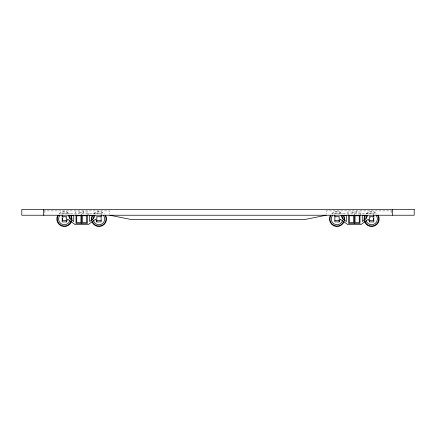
<?xml version="1.0" encoding="UTF-8"?>
<svg xmlns="http://www.w3.org/2000/svg" width="436" height="436" viewBox="0 0 436 436"><rect width="100%" height="100%" fill="white"/><g stroke="black" fill="none" stroke-linecap="round" stroke-linejoin="round"><path stroke-width="0.33" stroke-dasharray="2.18 1.64" d="M43.442 210.904L109.801 210.904L109.801 213.994M392.558 210.904L326.199 210.904L326.199 213.994M391.119 210.904L391.119 213.994M373.805 215.831L373.805 213.804L334.853 213.804L334.853 215.831M360.823 215.493L360.823 212L347.841 212L347.841 215.493M356.495 210.904L356.495 212.425L352.168 212.425L352.168 210.904M354.332 213.804L354.332 215.493M101.147 215.831L101.147 213.804L62.195 213.804L62.195 215.831M88.159 215.493L88.159 212L75.177 212L75.177 215.493M83.832 210.904L83.832 212.425L79.505 212.425L79.505 210.904M81.668 213.804L81.668 215.493M44.881 210.904L44.881 215.231M370.039 218.044A1.848 1.848 0 0 1 370.72 217.368M372.567 217.368A1.848 1.848 0 0 1 372.949 217.662M366.289 213.613A7.576 7.576 0 0 1 376.998 213.613M366.649 213.972A7.063 7.063 0 0 1 376.639 213.972M368.758 213.972A5.766 5.766 0 0 1 375.718 214.888M335.709 217.662A1.848 1.848 0 0 1 336.096 217.368M337.944 217.368A1.848 1.848 0 0 1 338.325 217.662M331.665 213.613A7.576 7.576 0 0 1 342.374 213.613M332.025 213.972A7.063 7.063 0 0 1 342.015 213.972M334.14 213.983A5.755 5.755 0 0 1 341.088 214.899M97.675 217.662A1.848 1.848 0 0 1 98.056 217.368M99.904 217.368A1.848 1.848 0 0 1 100.291 217.662M93.626 213.613A7.576 7.576 0 0 1 104.335 213.613M93.985 213.972A7.063 7.063 0 0 1 103.975 213.972M96.105 213.983A5.755 5.755 0 0 1 103.049 214.899M63.051 217.662A1.848 1.848 0 0 1 63.433 217.368M65.28 217.368A1.848 1.848 0 0 1 65.961 218.044M59.002 213.613A7.576 7.576 0 0 1 69.711 213.613M59.361 213.972A7.063 7.063 0 0 1 69.351 213.972M61.481 213.983A5.755 5.755 0 0 1 68.43 214.899"/><path stroke-width="0.65" d="M62.195 215.155L62.195 221.919L66.523 221.919L67.602 219.215L75.177 224.622L88.159 224.622L95.735 219.215L96.819 221.919L101.147 221.919L101.147 215.155M334.853 215.155L334.853 221.919L339.181 221.919L340.265 219.215L347.841 224.622L360.823 224.622L368.398 219.215L369.477 221.919L373.805 221.919L373.805 215.155M93.211 218.943L95.015 215.607L89.603 215.607L89.603 221.515L93.211 218.943A5.766 5.766 0 0 1 93.991 216.082M365.869 218.943L367.673 215.607L362.267 215.607L362.267 221.515L365.869 218.943A5.766 5.766 0 0 1 366.649 216.082M62.195 216.512L66.523 216.512L66.523 221.919M101.147 216.512L96.819 216.512L96.819 221.919M334.853 216.512L339.181 216.512L339.181 221.919M373.805 216.512L369.477 216.512L369.477 221.919M62.195 220.567L66.523 220.567M96.819 220.567L101.147 220.567M334.853 220.567L339.181 220.567M369.477 220.567L373.805 220.567M109.801 215.231L131.443 219.559L304.557 219.559L326.199 215.231M342.789 218.943L346.397 221.515L346.397 215.607L340.985 215.607L342.789 218.943A5.766 5.766 0 0 0 342.009 216.082M70.131 218.943L73.733 221.515L73.733 215.607L68.327 215.607L70.131 218.943A5.766 5.766 0 0 0 69.351 216.082M392.558 209.46L392.558 215.231M359.978 214.861L359.978 223.564L348.686 223.564L348.686 214.861M354.332 214.861L354.332 223.564M87.314 214.861L87.314 223.564L76.022 223.564L76.022 214.861M81.668 214.861L81.668 223.564M43.442 209.46L43.442 215.231M373.429 218.49A1.848 1.848 0 0 1 373.429 219.444M378.203 215.177A7.576 7.576 0 0 1 374.84 225.832A7.576 7.576 0 0 1 364.523 221.553M364.185 220.284A7.576 7.576 0 0 1 364.779 215.766M377.761 215.433A7.063 7.063 0 0 1 374.628 225.368A7.063 7.063 0 0 1 365.003 221.379M364.687 220.196A7.063 7.063 0 0 1 365.526 215.433M376.055 215.259A5.766 5.766 0 0 1 374.306 224.082A5.766 5.766 0 0 1 366.071 220.458M343.884 215.766A7.576 7.576 0 0 1 344.478 220.284M344.135 221.553A7.576 7.576 0 0 1 333.818 225.832A7.576 7.576 0 0 1 330.461 215.177M343.137 215.433A7.063 7.063 0 0 1 343.977 220.196M343.655 221.379A7.063 7.063 0 0 1 334.036 225.368A7.063 7.063 0 0 1 330.902 215.433M342.587 220.458A5.766 5.766 0 0 1 334.358 224.082A5.766 5.766 0 0 1 332.603 215.259M105.539 215.177A7.576 7.576 0 0 1 102.182 225.832A7.576 7.576 0 0 1 91.865 221.553M91.522 220.284A7.576 7.576 0 0 1 92.116 215.766M105.098 215.433A7.063 7.063 0 0 1 101.964 225.368A7.063 7.063 0 0 1 92.345 221.379M92.023 220.196A7.063 7.063 0 0 1 92.863 215.433M103.397 215.259A5.766 5.766 0 0 1 101.643 224.082A5.766 5.766 0 0 1 93.413 220.458M62.571 219.444A1.848 1.848 0 0 1 62.571 218.49M71.221 215.766A7.576 7.576 0 0 1 71.815 220.284M71.477 221.553A7.576 7.576 0 0 1 61.16 225.832A7.576 7.576 0 0 1 57.797 215.177M70.474 215.433A7.063 7.063 0 0 1 71.313 220.196M70.997 221.379A7.063 7.063 0 0 1 61.372 225.368A7.063 7.063 0 0 1 58.239 215.433M69.929 220.458A5.766 5.766 0 0 1 61.694 224.082A5.766 5.766 0 0 1 59.945 215.259M414.2 209.46L21.8 209.46L21.8 215.231L414.2 215.231L414.2 209.46M80.949 215.766L76.747 215.766L76.747 222.665L80.949 222.665L80.949 215.766M86.595 215.766L82.393 215.766L82.393 222.665L86.595 222.665L86.595 215.766M353.607 215.766L349.405 215.766L349.405 222.665L353.607 222.665L353.607 215.766M359.253 215.766L355.051 215.766L355.051 222.665L359.253 222.665L359.253 215.766"/></g></svg>
